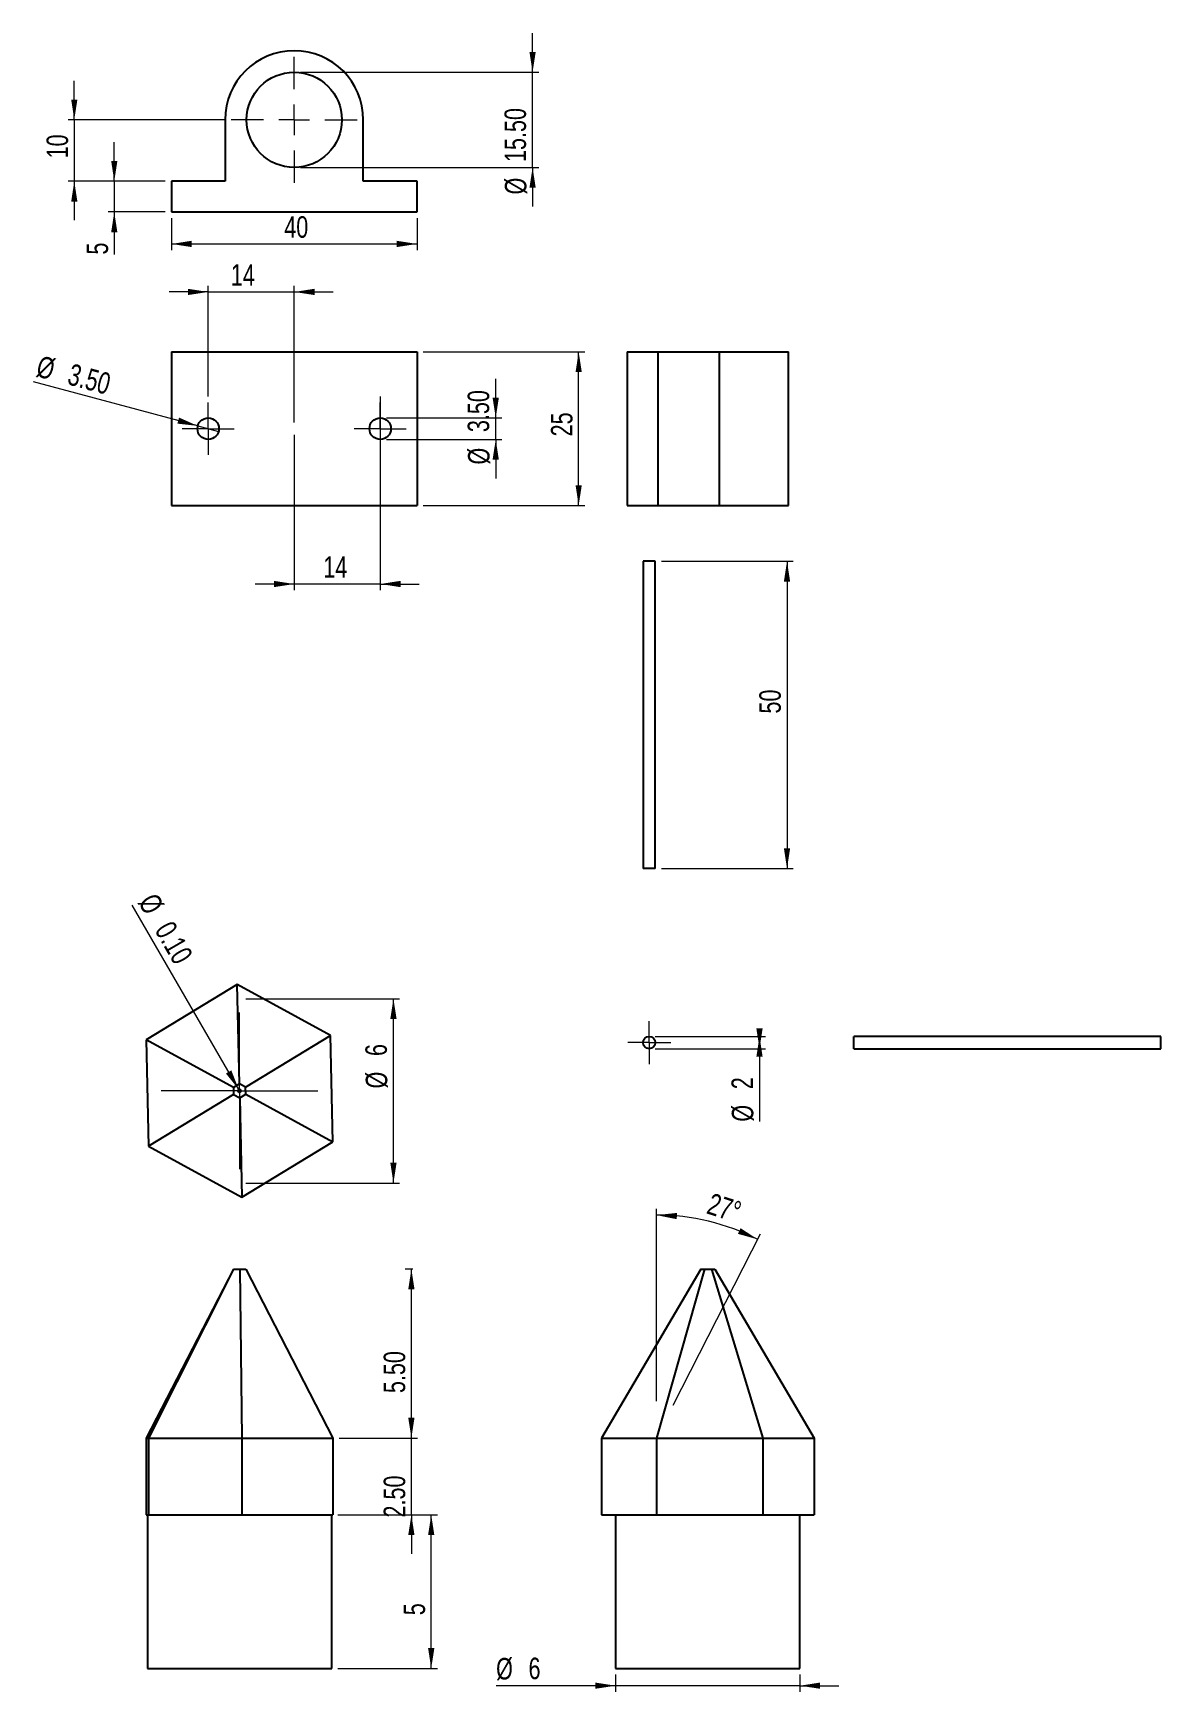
# Model space of a CAD drawing. Header units: millimetres. Extents: x 11 to 195, y 15 to 285.
import ezdxf

# ---------------------------------------------------------------- set-up
doc = ezdxf.new("R2010")
doc.units = ezdxf.units.MM
doc.styles.add('SLDTEXTSTYLE0', font='TXT', dxfattribs={"width": 0.75})
doc.dimstyles.new('SLDDIMSTYLE0', dxfattribs={"dimtxt": 3.5, "dimasz": 3.302, "dimexe": 0, "dimexo": 0.0625, "dimgap": 0.875, "dimtad": 1, "dimlfac": 0.2, "dimrnd": 1e-09, "dimzin": 12, "dimdsep": 46, "dimtxsty": 'SLDTEXTSTYLE0', "dimsah": 1, "dimcen": 0.09, "dimadec": 0, "dimazin": 3, "dimtfac": 1, "dimtofl": 0, "dimtmove": 0, "dimatfit": 3, "dimfxl": 0, "dimfrac": 2, "dimtolj": 1, "dimtzin": 12, "dimarcsym": 0})
doc.dimstyles.new('SLDDIMSTYLE1', dxfattribs={"dimtxt": 3.5, "dimasz": 3.302, "dimexe": 0, "dimexo": 0.0625, "dimgap": 0.875, "dimtad": 1, "dimlfac": 0.2, "dimrnd": 1e-09, "dimzin": 4, "dimdsep": 46, "dimtxsty": 'SLDTEXTSTYLE0', "dimsah": 1, "dimcen": 0.09, "dimadec": 0, "dimazin": 1, "dimtfac": 1, "dimtmove": 0, "dimatfit": 0, "dimfxl": 0, "dimfrac": 2, "dimtolj": 1, "dimtzin": 12, "dimarcsym": 0})
doc.dimstyles.new('SLDDIMSTYLE2', dxfattribs={"dimtxt": 3.5, "dimasz": 3.302, "dimexe": 0, "dimexo": 0.0625, "dimgap": 0.875, "dimtad": 1, "dimlfac": 0.2, "dimrnd": 1e-09, "dimzin": 4, "dimdsep": 46, "dimtxsty": 'SLDTEXTSTYLE0', "dimsah": 1, "dimcen": 0.09, "dimadec": 0, "dimazin": 1, "dimtfac": 1, "dimtofl": 0, "dimtmove": 0, "dimatfit": 3, "dimfxl": 0, "dimfrac": 2, "dimtolj": 1, "dimtzin": 12, "dimarcsym": 0})
doc.dimstyles.new('SLDDIMSTYLE3', dxfattribs={"dimtxt": 3.5, "dimasz": 3.302, "dimexe": 0, "dimexo": 0.0625, "dimgap": 0.875, "dimtad": 1, "dimlfac": 0.2, "dimrnd": 1e-09, "dimzin": 0, "dimdsep": 46, "dimtxsty": 'SLDTEXTSTYLE0', "dimblk1": 'NONE', "dimsah": 1, "dimcen": 0, "dimadec": 0, "dimazin": 0, "dimtfac": 1, "dimtmove": 0, "dimatfit": 3, "dimldrblk": 'NONE', "dimfxl": 0, "dimfrac": 2, "dimtolj": 1, "dimtzin": 12, "dimarcsym": 0})
doc.dimstyles.new('SLDDIMSTYLE4', dxfattribs={"dimtxt": 3.5, "dimasz": 3.302, "dimexe": 0, "dimexo": 0.0625, "dimgap": 0.875, "dimtad": 1, "dimlfac": 0.2, "dimrnd": 1e-09, "dimzin": 12, "dimdsep": 46, "dimtxsty": 'SLDTEXTSTYLE0', "dimsah": 1, "dimcen": 0.09, "dimadec": 0, "dimazin": 3, "dimtfac": 1, "dimtmove": 0, "dimatfit": 0, "dimfxl": 0, "dimfrac": 2, "dimtolj": 1, "dimtzin": 12, "dimarcsym": 0})
doc.dimstyles.new('SLDDIMSTYLE5', dxfattribs={"dimtxt": 3.5, "dimasz": 3.302, "dimexe": 0, "dimexo": 0.0625, "dimgap": 0.875, "dimtad": 1, "dimdec": 4, "dimlfac": 0.2, "dimzin": 12, "dimdsep": 46, "dimtxsty": 'SLDTEXTSTYLE0', "dimsah": 1, "dimcen": 0.09, "dimazin": 3, "dimtfac": 1, "dimtofl": 0, "dimtmove": 0, "dimatfit": 3, "dimfxl": 0, "dimfrac": 2, "dimtolj": 1, "dimtzin": 12, "dimarcsym": 0})
doc.dimstyles.new('SLDDIMSTYLE6', dxfattribs={"dimtxt": 3.5, "dimasz": 3.302, "dimexe": 0, "dimexo": 0.0625, "dimgap": 0.875, "dimtad": 1, "dimrnd": 1e-09, "dimzin": 12, "dimdsep": 46, "dimtxsty": 'SLDTEXTSTYLE0', "dimsah": 1, "dimcen": 0.09, "dimadec": 0, "dimazin": 3, "dimtfac": 1, "dimtofl": 0, "dimtmove": 0, "dimatfit": 3, "dimfxl": 0, "dimfrac": 2, "dimtolj": 1, "dimtzin": 12, "dimarcsym": 0})
doc.dimstyles.new('SLDDIMSTYLE7', dxfattribs={"dimtxt": 3.5, "dimasz": 3.302, "dimexe": 0, "dimexo": 0.0625, "dimgap": 0.875, "dimtad": 1, "dimrnd": 1e-09, "dimzin": 4, "dimdsep": 46, "dimtxsty": 'SLDTEXTSTYLE0', "dimsah": 1, "dimcen": 0.09, "dimadec": 0, "dimazin": 1, "dimtfac": 1, "dimtmove": 0, "dimatfit": 0, "dimfxl": 0, "dimfrac": 2, "dimtolj": 1, "dimtzin": 12, "dimarcsym": 0})
doc.dimstyles.new('SLDDIMSTYLE8', dxfattribs={"dimtxt": 3.5, "dimasz": 3.302, "dimexe": 0, "dimexo": 0.0625, "dimgap": 0.875, "dimtad": 1, "dimrnd": 1e-09, "dimzin": 4, "dimdsep": 46, "dimtxsty": 'SLDTEXTSTYLE0', "dimblk1": 'NONE', "dimsah": 1, "dimcen": 0, "dimadec": 0, "dimazin": 1, "dimtfac": 1, "dimtmove": 0, "dimatfit": 3, "dimldrblk": 'NONE', "dimfxl": 0, "dimfrac": 2, "dimtolj": 1, "dimtzin": 12, "dimarcsym": 0})
doc.dimstyles.new('SLDDIMSTYLE9', dxfattribs={"dimtxt": 3.5, "dimasz": 3.302, "dimexe": 0, "dimexo": 0.0625, "dimgap": 0.875, "dimtad": 1, "dimrnd": 1e-09, "dimzin": 12, "dimdsep": 46, "dimtxsty": 'SLDTEXTSTYLE0', "dimsah": 1, "dimcen": 0.09, "dimadec": 0, "dimazin": 3, "dimtfac": 1, "dimtmove": 0, "dimatfit": 0, "dimfxl": 0, "dimfrac": 2, "dimtolj": 1, "dimtzin": 12, "dimarcsym": 0})

# ---------------------------------------------------------------- blocks, each defined once
blk = doc.blocks.new('_D')
at = {"color": 7, "linetype": 'Continuous', "lineweight": 18}
for p, q in [((60.54, 44.05), (76.74, 44.05)), ((75.74, 19.05), (75.74, 44.05)), ((60.54, 19.05), (76.74, 19.05))]:
    blk.add_line(p, q, dxfattribs=at)
for points in [[(75.74, 44.05), (75.23, 40.75), (76.25, 40.75)], [(75.74, 19.05), (76.25, 22.35), (75.23, 22.35)]]:
    blk.add_solid(points, dxfattribs=at)
at = {"color": 7, "linetype": 'Continuous', "lineweight": 18, "insert": (71.23, 27.71), "char_height": 3.5, "attachment_point": 1, "rotation": 90, "style": 'SLDTEXTSTYLE0'}
blk.add_mtext('5', dxfattribs=at)
blk = doc.blocks.new('_D_1')
at = {"color": 7, "linetype": 'Continuous', "lineweight": 18}
for p, q in [((72.51, 56.55), (72.51, 62.9)), ((60.73, 56.55), (73.51, 56.55)), ((72.51, 44.05), (72.51, 56.55)), ((60.73, 44.05), (73.51, 44.05)), ((72.51, 44.05), (72.51, 37.7))]:
    blk.add_line(p, q, dxfattribs=at)
for points in [[(72.51, 56.55), (73.02, 59.85), (72, 59.85)], [(72.51, 44.05), (72, 40.75), (73.02, 40.75)]]:
    blk.add_solid(points, dxfattribs=at)
at = {"color": 7, "linetype": 'Continuous', "lineweight": 18, "insert": (68, 43.61), "char_height": 3.5, "attachment_point": 1, "rotation": 90, "style": 'SLDTEXTSTYLE0'}
blk.add_mtext('2.50', dxfattribs=at)
blk = doc.blocks.new('_D_2')
at = {"color": 7, "linetype": 'Continuous', "lineweight": 18}
for p, q in [((72.74, 84.05), (71.51, 84.05)), ((72.51, 56.55), (72.51, 84.05)), ((60.73, 56.55), (73.51, 56.55))]:
    blk.add_line(p, q, dxfattribs=at)
for points in [[(72.51, 84.05), (72, 80.75), (73.02, 80.75)], [(72.51, 56.55), (73.02, 59.85), (72, 59.85)]]:
    blk.add_solid(points, dxfattribs=at)
at = {"color": 7, "linetype": 'Continuous', "lineweight": 18, "insert": (68, 63.86), "char_height": 3.5, "attachment_point": 1, "rotation": 90, "style": 'SLDTEXTSTYLE0'}
blk.add_mtext('5.50', dxfattribs=at)
blk = doc.blocks.new('_D_3')
at = {"color": 7, "linetype": 'Continuous', "lineweight": 18}
for p, q in [((45.54, 128.04), (70.59, 128.04)), ((69.59, 98.04), (69.59, 128.04)), ((45.54, 98.04), (70.59, 98.04))]:
    blk.add_line(p, q, dxfattribs=at)
for points in [[(69.59, 128.04), (69.08, 124.74), (70.1, 124.74)], [(69.59, 98.04), (70.1, 101.34), (69.08, 101.34)]]:
    blk.add_solid(points, dxfattribs=at)
at = {"color": 7, "linetype": 'Continuous', "lineweight": 18, "char_height": 3.5, "attachment_point": 1, "rotation": 90, "style": 'SLDTEXTSTYLE0'}
for s, insert in [('6', (65.02, 118.71)), ('%%c', (65.08, 113.43))]:
    blk.add_mtext(s, dxfattribs=dict(at, insert=insert))
blk = doc.blocks.new('_D_4')
at = {"color": 7, "linetype": 'Continuous', "lineweight": 18}
for q in [(27.08, 143.28), (44.66, 112.83)]:
    blk.add_line((44.41, 113.26), q, dxfattribs=at)
blk.add_solid([(44.41, 113.26), (43.2, 116.37), (42.32, 115.86)], dxfattribs=at)
at = {"color": 7, "linetype": 'Continuous', "lineweight": 18, "char_height": 3.5, "attachment_point": 1, "rotation": 300, "style": 'SLDTEXTSTYLE0'}
for s, insert in [('%%c', (30.98, 145.52)), ('0.10', (33.66, 140.98))]:
    blk.add_mtext(s, dxfattribs=dict(at, insert=insert))
blk = doc.blocks.new('_NONE')
blk = doc.blocks.new('SW_CENTERMARKSYMBOL_0')
at = {"color": 0, "linetype": 'Continuous', "lineweight": 0}
for p, q in [((0, 12.5), (0, 12.75)), ((0, 0), (0, 12.5)), ((-12.5, 0), (-12.75, 0)), ((0, 0), (-12.5, 0)), ((0, 0), (0, -12.5)), ((0, 0), (12.5, 0)), ((12.5, 0), (12.75, 0)), ((0, -12.5), (0, -12.75))]:
    blk.add_line(p, q, dxfattribs=at)
blk = doc.blocks.new('_D_5')
at = {"color": 7, "linetype": 'Continuous', "lineweight": 18}
for p, q in [((105.75, 16.24), (86.3, 16.24)), ((105.75, 18.05), (105.75, 15.24)), ((135.75, 16.24), (105.75, 16.24)), ((135.75, 18.05), (135.75, 15.24)), ((135.75, 16.24), (142.1, 16.24))]:
    blk.add_line(p, q, dxfattribs=at)
for points in [[(105.75, 16.24), (102.45, 16.75), (102.45, 15.74)], [(135.75, 16.24), (139.05, 15.74), (139.05, 16.75)]]:
    blk.add_solid(points, dxfattribs=at)
at = {"color": 7, "linetype": 'Continuous', "lineweight": 18, "char_height": 3.5, "attachment_point": 1, "style": 'SLDTEXTSTYLE0'}
for s, insert in [('%%c', (86.3, 20.76)), ('6', (91.58, 20.81))]:
    blk.add_mtext(s, dxfattribs=dict(at, insert=insert))
blk = doc.blocks.new('_D_6')
at = {"color": 7, "linetype": 'Continuous', "lineweight": 18}
for p, q in [((112.43, 62.55), (112.43, 93.82)), ((115.15, 61.9), (129.35, 89.76))]:
    blk.add_line(p, q, dxfattribs=at)
blk.add_arc((112.43, 56.55), 36.27, 63.0009, 90, dxfattribs=at)
for points in [[(112.43, 92.82), (115.71, 92.16), (115.75, 93.18)], [(128.9, 88.87), (126.1, 90.69), (125.68, 89.77)]]:
    blk.add_solid(points, dxfattribs=at)
at = {"color": 7, "linetype": 'Continuous', "lineweight": 18, "insert": (121.45, 96.48), "char_height": 3.5, "attachment_point": 1, "rotation": 342.3427, "style": 'SLDTEXTSTYLE0'}
blk.add_mtext('27°', dxfattribs=at)
blk = doc.blocks.new('_D_7')
at = {"color": 7, "linetype": 'Continuous', "lineweight": 18}
for p, q in [((74.44, 233.3), (100.74, 233.3)), ((99.74, 208.3), (99.74, 233.3)), ((74.44, 208.3), (100.74, 208.3))]:
    blk.add_line(p, q, dxfattribs=at)
for points in [[(99.74, 233.3), (99.24, 230), (100.25, 230)], [(99.74, 208.3), (100.25, 211.6), (99.24, 211.6)]]:
    blk.add_solid(points, dxfattribs=at)
at = {"color": 7, "linetype": 'Continuous', "lineweight": 18, "insert": (95.23, 219.54), "char_height": 3.5, "attachment_point": 1, "rotation": 90, "style": 'SLDTEXTSTYLE0'}
blk.add_mtext('25', dxfattribs=at)
blk = doc.blocks.new('_D_8')
at = {"color": 7, "linetype": 'Continuous', "lineweight": 18}
for p, q in [((86.24, 222.55), (86.24, 228.9)), ((68.44, 222.55), (87.24, 222.55)), ((86.24, 219.05), (86.24, 222.55)), ((68.44, 219.05), (87.24, 219.05)), ((86.24, 219.05), (86.24, 212.7))]:
    blk.add_line(p, q, dxfattribs=at)
for points in [[(86.24, 222.55), (86.75, 225.85), (85.73, 225.85)], [(86.24, 219.05), (85.73, 215.75), (86.75, 215.75)]]:
    blk.add_solid(points, dxfattribs=at)
at = {"color": 7, "linetype": 'Continuous', "lineweight": 18, "char_height": 3.5, "attachment_point": 1, "rotation": 90, "style": 'SLDTEXTSTYLE0'}
for s, insert in [('3.50', (81.67, 220.24)), ('%%c', (81.73, 214.96))]:
    blk.add_mtext(s, dxfattribs=dict(at, insert=insert))
blk = doc.blocks.new('_D_9')
at = {"color": 7, "linetype": 'Continuous', "lineweight": 18}
for q in [(10.97, 228.43), (41.13, 220.35)]:
    blk.add_line((37.74, 221.25), q, dxfattribs=at)
blk.add_solid([(37.74, 221.25), (34.69, 222.6), (34.42, 221.62)], dxfattribs=at)
at = {"color": 7, "linetype": 'Continuous', "lineweight": 18, "char_height": 3.5, "attachment_point": 1, "rotation": 345, "style": 'SLDTEXTSTYLE0'}
for s, insert in [('%%c', (12.13, 232.76)), ('3.50', (17.24, 231.45))]:
    blk.add_mtext(s, dxfattribs=dict(at, insert=insert))
blk = doc.blocks.new('_D_10')
at = {"color": 7, "linetype": 'Continuous', "lineweight": 18}
for p, q in [((67.44, 226.05), (67.44, 194.52)), ((53.44, 219.8), (53.44, 194.52)), ((53.44, 195.52), (47.09, 195.52)), ((67.44, 195.52), (53.44, 195.52)), ((67.44, 195.52), (73.79, 195.52))]:
    blk.add_line(p, q, dxfattribs=at)
for points in [[(53.44, 195.52), (50.13, 196.03), (50.13, 195.01)], [(67.44, 195.52), (70.74, 195.01), (70.74, 196.03)]]:
    blk.add_solid(points, dxfattribs=at)
at = {"color": 7, "linetype": 'Continuous', "lineweight": 18, "insert": (58.17, 200.03), "char_height": 3.5, "attachment_point": 1, "style": 'SLDTEXTSTYLE0'}
blk.add_mtext('14', dxfattribs=at)
blk = doc.blocks.new('_D_11')
at = {"color": 7, "linetype": 'Continuous', "lineweight": 18}
for p, q in [((39.44, 243.05), (33.09, 243.05)), ((39.44, 226.05), (39.44, 244.05)), ((39.44, 243.05), (53.44, 243.05)), ((53.44, 221.8), (53.44, 244.05)), ((53.44, 243.05), (59.79, 243.05))]:
    blk.add_line(p, q, dxfattribs=at)
for points in [[(39.44, 243.05), (36.13, 243.56), (36.13, 242.54)], [(53.44, 243.05), (56.74, 242.54), (56.74, 243.56)]]:
    blk.add_solid(points, dxfattribs=at)
at = {"color": 7, "linetype": 'Continuous', "lineweight": 18, "insert": (43.12, 247.56), "char_height": 3.5, "attachment_point": 1, "style": 'SLDTEXTSTYLE0'}
blk.add_mtext('14', dxfattribs=at)
blk = doc.blocks.new('SW_CENTERMARKSYMBOL_1')
at = {"color": 0, "linetype": 'Continuous', "lineweight": 0}
for p, q in [((0, 2.5), (0, 4.25)), ((-2.5, 0), (-4.25, 0)), ((0, 0), (-2.5, 0)), ((0, 0), (0, 2.5)), ((0, 0), (0, -2.5)), ((0, 0), (2.5, 0)), ((2.5, 0), (4.25, 0)), ((0, -2.5), (0, -4.25))]:
    blk.add_line(p, q, dxfattribs=at)
blk = doc.blocks.new('SW_CENTERMARKSYMBOL_2')
at = {"color": 0, "linetype": 'Continuous', "lineweight": 0}
for p, q in [((0, 2.5), (0, 4.25)), ((-2.5, 0), (-4.25, 0)), ((0, 0), (-2.5, 0)), ((0, 0), (0, 2.5)), ((0, 0), (0, -2.5)), ((0, 0), (2.5, 0)), ((2.5, 0), (4.25, 0)), ((0, -2.5), (0, -4.25))]:
    blk.add_line(p, q, dxfattribs=at)
blk = doc.blocks.new('_D_12')
at = {"color": 7, "linetype": 'Continuous', "lineweight": 18}
for p, q in [((24.14, 261.06), (24.14, 267.41)), ((32.44, 261.06), (23.14, 261.06)), ((24.14, 261.06), (24.14, 256.06)), ((32.44, 256.06), (23.14, 256.06)), ((24.14, 256.06), (24.14, 249.13))]:
    blk.add_line(p, q, dxfattribs=at)
for points in [[(24.14, 261.06), (24.65, 264.36), (23.64, 264.36)], [(24.14, 256.06), (23.64, 252.76), (24.65, 252.76)]]:
    blk.add_solid(points, dxfattribs=at)
at = {"color": 7, "linetype": 'Continuous', "lineweight": 18, "insert": (19.63, 249.13), "char_height": 3.5, "attachment_point": 1, "rotation": 90, "style": 'SLDTEXTSTYLE0'}
blk.add_mtext('5', dxfattribs=at)
blk = doc.blocks.new('_D_13')
at = {"color": 7, "linetype": 'Continuous', "lineweight": 18}
for p, q in [((33.44, 255.06), (33.44, 249.86)), ((73.44, 255.06), (73.44, 249.86)), ((33.44, 250.86), (73.44, 250.86))]:
    blk.add_line(p, q, dxfattribs=at)
for points in [[(33.44, 250.86), (36.74, 250.35), (36.74, 251.37)], [(73.44, 250.86), (70.13, 251.37), (70.13, 250.35)]]:
    blk.add_solid(points, dxfattribs=at)
at = {"color": 7, "linetype": 'Continuous', "lineweight": 18, "insert": (51.82, 255.37), "char_height": 3.5, "attachment_point": 1, "style": 'SLDTEXTSTYLE0'}
blk.add_mtext('40', dxfattribs=at)
blk = doc.blocks.new('_D_14')
at = {"color": 7, "linetype": 'Continuous', "lineweight": 18}
for p, q in [((92.24, 278.81), (92.24, 285.16)), ((54.44, 278.81), (93.24, 278.81)), ((92.24, 263.31), (92.24, 278.81)), ((54.44, 263.31), (93.24, 263.31)), ((92.24, 263.31), (92.24, 256.96))]:
    blk.add_line(p, q, dxfattribs=at)
for points in [[(92.24, 278.81), (92.75, 282.11), (91.73, 282.11)], [(92.24, 263.31), (91.73, 260.01), (92.75, 260.01)]]:
    blk.add_solid(points, dxfattribs=at)
at = {"color": 7, "linetype": 'Continuous', "lineweight": 18, "char_height": 3.5, "attachment_point": 1, "rotation": 90, "style": 'SLDTEXTSTYLE0'}
for s, insert in [('15.50', (87.67, 264.19)), ('%%c', (87.73, 258.91))]:
    blk.add_mtext(s, dxfattribs=dict(at, insert=insert))
blk = doc.blocks.new('_D_15')
at = {"color": 7, "linetype": 'Continuous', "lineweight": 18}
for p, q in [((17.63, 271.06), (17.63, 277.41)), ((42.19, 271.06), (16.63, 271.06)), ((17.63, 271.06), (17.63, 261.06)), ((32.44, 261.06), (16.63, 261.06)), ((17.63, 261.06), (17.63, 254.71))]:
    blk.add_line(p, q, dxfattribs=at)
for points in [[(17.63, 271.06), (18.14, 274.36), (17.13, 274.36)], [(17.63, 261.06), (17.13, 257.76), (18.14, 257.76)]]:
    blk.add_solid(points, dxfattribs=at)
at = {"color": 7, "linetype": 'Continuous', "lineweight": 18, "insert": (13.12, 264.78), "char_height": 3.5, "attachment_point": 1, "rotation": 90, "style": 'SLDTEXTSTYLE0'}
blk.add_mtext('10', dxfattribs=at)
blk = doc.blocks.new('SW_CENTERMARKSYMBOL_3')
at = {"color": 0, "linetype": 'Continuous', "lineweight": 0}
for p, q in [((0, 5), (0, 10.25)), ((-5, 0), (-10.25, 0)), ((0, 0), (-2.5, 0)), ((0, 0), (0, 2.5)), ((0, 0), (0, -2.5)), ((0, 0), (2.5, 0)), ((5, 0), (10.25, 0)), ((0, -5), (0, -10.25))]:
    blk.add_line(p, q, dxfattribs=at)
blk = doc.blocks.new('_D_16')
at = {"color": 7, "linetype": 'Continuous', "lineweight": 18}
for p, q in [((112.22, 121.89), (130.18, 121.89)), ((129.18, 119.89), (129.18, 121.89)), ((112.22, 119.89), (130.18, 119.89)), ((129.18, 119.89), (129.18, 108.03))]:
    blk.add_line(p, q, dxfattribs=at)
for points in [[(129.18, 119.89), (129.69, 123.19), (128.67, 123.19)], [(129.18, 121.89), (128.67, 118.59), (129.69, 118.59)]]:
    blk.add_solid(points, dxfattribs=at)
at = {"color": 7, "linetype": 'Continuous', "lineweight": 18, "char_height": 3.5, "attachment_point": 1, "rotation": 90, "style": 'SLDTEXTSTYLE0'}
for s, insert in [('2', (124.62, 113.31)), ('%%c', (124.67, 108.03))]:
    blk.add_mtext(s, dxfattribs=dict(at, insert=insert))
blk = doc.blocks.new('SW_CENTERMARKSYMBOL_4')
at = {"color": 0, "linetype": 'Continuous', "lineweight": 0}
for p, q in [((0, 2.5), (0, 3.5)), ((-2.5, 0), (-3.5, 0)), ((0, 0), (-2.5, 0)), ((0, 0), (0, 2.5)), ((0, 0), (0, -2.5)), ((0, 0), (2.5, 0)), ((2.5, 0), (3.5, 0)), ((0, -2.5), (0, -3.5))]:
    blk.add_line(p, q, dxfattribs=at)
blk = doc.blocks.new('_D_17')
at = {"color": 7, "linetype": 'Continuous', "lineweight": 18}
for p, q in [((113.22, 199.22), (134.66, 199.22)), ((133.66, 199.22), (133.66, 149.22)), ((113.22, 149.22), (134.66, 149.22))]:
    blk.add_line(p, q, dxfattribs=at)
for points in [[(133.66, 199.22), (133.15, 195.92), (134.17, 195.92)], [(133.66, 149.22), (134.17, 152.52), (133.15, 152.52)]]:
    blk.add_solid(points, dxfattribs=at)
at = {"color": 7, "linetype": 'Continuous', "lineweight": 18, "insert": (129.15, 174.44), "char_height": 3.5, "attachment_point": 1, "rotation": 90, "style": 'SLDTEXTSTYLE0'}
blk.add_mtext('50', dxfattribs=at)

msp = doc.modelspace()

# ---------------------------------------------------------------- linework, layer by layer
at = {"color": 7, "linetype": 'Continuous', "lineweight": 25}
for p, q in [((42.18534, 271.05801), (42.18534, 261.05801)), ((64.68534, 261.05801), (64.68534, 271.05801)), ((42.18534, 261.05801), (33.43534, 261.05801)), ((33.43534, 261.05801), (33.43534, 256.05801)), ((73.43534, 261.05801), (64.68534, 261.05801)), ((73.43534, 256.05801), (73.43534, 261.05801)), ((33.43534, 256.05801), (73.43534, 256.05801)), ((33.43534, 233.29891), (33.43534, 208.29891)), ((33.43534, 233.29891), (73.43534, 233.29891)), ((73.43534, 233.29891), (73.43534, 208.29891)), ((107.625, 233.29891), (107.625, 208.29891)), ((107.625, 233.29891), (112.625, 233.29891)), ((112.625, 233.29891), (112.625, 208.29891)), ((112.625, 233.29891), (122.625, 233.29891)), ((122.625, 233.29891), (122.625, 208.29891)), ((122.625, 233.29891), (133.875, 233.29891)), ((133.875, 208.29891), (133.875, 233.29891)), ((33.43534, 208.29891), (73.43534, 208.29891)), ((107.625, 208.29891), (112.625, 208.29891)), ((112.625, 208.29891), (122.625, 208.29891)), ((122.625, 208.29891), (133.875, 208.29891)), ((110.21944, 199.22126), (110.21944, 149.22126)), ((112.21944, 199.22126), (110.21944, 199.22126)), ((112.21944, 149.22126), (112.21944, 199.22126)), ((112.21944, 149.22126), (110.21944, 149.22126)), ((44.14661, 130.35862), (29.34602, 121.36182)), ((44.51201, 114.18314), (44.14661, 130.35862)), ((59.33837, 122.03932), (44.14661, 130.35862)), ((45.51269, 113.63514), (59.33837, 122.03932)), ((59.72952, 104.72323), (59.33837, 122.03932)), ((194.51511, 121.88803), (144.51511, 121.88803)), ((144.51511, 120.88803), (144.51511, 121.88803)), ((194.51511, 120.88803), (194.51511, 121.88803)), ((43.53709, 113.59052), (29.34602, 121.36182)), ((29.34602, 121.36182), (29.73718, 104.04573)), ((144.51511, 119.88803), (144.51511, 120.88803)), ((144.51511, 119.88803), (194.51511, 119.88803)), ((194.51511, 119.88803), (194.51511, 120.88803)), ((44.51201, 114.18314), (43.53709, 113.59052)), ((43.53709, 113.59052), (43.56286, 112.44991)), ((45.51269, 113.63514), (44.51201, 114.18314)), ((45.53845, 112.49453), (45.51269, 113.63514)), ((43.56286, 112.44991), (29.73718, 104.04573)), ((43.56286, 112.44991), (44.56354, 111.90191)), ((44.56354, 111.90191), (45.53845, 112.49453)), ((44.56354, 111.90191), (44.92893, 95.72643)), ((45.53845, 112.49453), (59.72952, 104.72323)), ((29.73718, 104.04573), (44.92893, 95.72643)), ((44.92893, 95.72643), (59.72952, 104.72323)), ((43.53709, 84.04951), (29.34602, 56.54951)), ((43.56286, 84.04951), (29.73718, 56.54951)), ((43.53709, 84.04951), (43.56286, 84.04951)), ((43.56286, 84.04951), (44.56354, 84.04951)), ((44.56354, 84.04951), (44.92893, 56.54951)), ((44.56354, 84.04951), (45.53845, 84.04951)), ((45.53845, 84.04951), (59.72952, 56.54951)), ((119.60939, 84.04951), (103.43391, 56.54951)), ((120.20201, 84.04951), (112.43071, 56.54951)), ((119.60939, 84.04951), (120.20201, 84.04951)), ((120.20201, 84.04951), (121.34262, 84.04951)), ((121.34262, 84.04951), (129.7468, 56.54951)), ((121.34262, 84.04951), (121.89061, 84.04951)), ((121.89061, 84.04951), (138.06609, 56.54951)), ((29.34602, 56.54951), (29.34602, 44.04951)), ((29.34602, 56.54951), (29.73718, 56.54951)), ((29.73718, 56.54951), (44.92893, 56.54951)), ((29.73718, 56.54951), (29.73718, 44.04951)), ((44.92893, 56.54951), (59.72952, 56.54951)), ((44.92893, 56.54951), (44.92893, 44.04951)), ((59.72952, 56.54951), (59.72952, 44.04951)), ((103.43391, 56.54951), (112.43071, 56.54951)), ((103.43391, 56.54951), (103.43391, 44.04951)), ((112.43071, 56.54951), (112.43071, 44.04951)), ((112.43071, 56.54951), (129.7468, 56.54951)), ((129.7468, 56.54951), (129.7468, 44.04951)), ((129.7468, 56.54951), (138.06609, 56.54951)), ((138.06609, 56.54951), (138.06609, 44.04951)), ((29.34602, 44.04951), (29.5416, 44.04951)), ((29.53777, 44.04951), (29.53777, 19.04951)), ((29.5416, 44.04951), (29.73718, 44.04951)), ((29.73718, 44.04951), (37.33305, 44.04951)), ((37.33305, 44.04951), (44.92893, 44.04951)), ((44.92893, 44.04951), (52.32923, 44.04951)), ((52.32923, 44.04951), (59.72952, 44.04951)), ((59.53777, 19.04951), (59.53777, 44.04951)), ((103.43391, 44.04951), (107.93231, 44.04951)), ((105.75, 44.04951), (105.75, 19.04951)), ((107.93231, 44.04951), (112.43071, 44.04951)), ((112.43071, 44.04951), (121.08875, 44.04951)), ((121.08875, 44.04951), (129.7468, 44.04951)), ((129.7468, 44.04951), (133.90644, 44.04951)), ((133.90644, 44.04951), (138.06609, 44.04951)), ((135.75, 19.04951), (135.75, 44.04951)), ((29.53777, 19.04951), (44.53777, 19.04951)), ((44.53777, 19.04951), (59.53777, 19.04951)), ((105.75, 19.04951), (135.75, 19.04951))]:
    msp.add_line(p, q, dxfattribs=at)
for centre, radius in [((53.43534, 271.05801), 7.75), ((39.43534, 220.79891), 1.75), ((67.43534, 220.79891), 1.75), ((111.21944, 120.88803), 1), ((44.53777, 113.04253), 0.25)]:
    msp.add_circle(centre, radius, dxfattribs=at)
msp.add_arc((53.43534, 271.05801), 11.25, 0, 180, dxfattribs=at)

# ---------------------------------------------------------------- block references
at = {"color": 7, "linetype": 'Continuous', "lineweight": 0}
for name, p in [('SW_CENTERMARKSYMBOL_3', (53.43534, 271.05801)), ('SW_CENTERMARKSYMBOL_1', (39.43534, 220.79891)), ('SW_CENTERMARKSYMBOL_2', (67.43534, 220.79891)), ('SW_CENTERMARKSYMBOL_0', (44.53777, 113.04253)), ('SW_CENTERMARKSYMBOL_4', (111.21944, 120.88803))]:
    msp.add_blockref(name, p, dxfattribs=at)

# ---------------------------------------------------------------- dimensions: what is measured, and where the dimension line sits
at = {"color": 7, "linetype": 'Continuous', "lineweight": 18}
for base, p1, p2, angle, dimstyle, picture, middle in [((89.43534, 278.80801), (53.43534, 263.30801), (53.43534, 278.80801), 90, 'SLDDIMSTYLE7', '_D_14', (89.43534, 267.36986)), ((83.43534, 222.54891), (67.43534, 219.04891), (67.43534, 222.54891), 90, 'SLDDIMSTYLE7', '_D_8', (83.43534, 222.12297)), ((66.78524, 128.04253), (44.53777, 98.04253), (44.53777, 128.04253), 90, 'SLDDIMSTYLE0', '_D_3', (66.78524, 117.36399)), ((126.37805, 121.88803), (111.21944, 119.88803), (111.21944, 121.88803), 90, 'SLDDIMSTYLE6', '_D_16', (126.37805, 111.96606)), ((105.75, 19.04951), (135.75, 19.04951), (105.75, 19.04951), 0, 'SLDDIMSTYLE4', '_D_5', (90.23173, 19.04951))]:
    dim = msp.add_linear_dim(base=base, p1=p1, p2=p2, angle=angle, text='%%c<>', dimstyle=dimstyle, dxfattribs=at)
    dim.commit()
    dim.dimension.update_dxf_attribs({"geometry": picture, "text_midpoint": middle, "dimtype": 160})
for base, p1, p2, dimstyle, picture, middle in [((14.85549, 261.05801), (53.43534, 271.05801), (33.43534, 261.05801), 'SLDDIMSTYLE9', '_D_15', (14.85549, 267.36986)), ((21.36529, 256.05801), (33.43534, 261.05801), (33.43534, 256.05801), 'SLDDIMSTYLE9', '_D_12', (21.36529, 250.42417)), ((96.96541, 233.29891), (73.43534, 208.29891), (73.43534, 233.29891), 'SLDDIMSTYLE6', '_D_7', (96.96541, 222.12297)), ((130.88051, 149.22126), (112.21944, 199.22126), (112.21944, 149.22126), 'SLDDIMSTYLE6', '_D_17', (130.88051, 177.02225)), ((69.72952, 84.04951), (59.72952, 56.54951), (73.74147, 84.04951), 'SLDDIMSTYLE2', '_D_2', (69.72952, 68.38975)), ((69.72952, 56.54951), (59.72952, 44.04951), (59.72952, 56.54951), 'SLDDIMSTYLE1', '_D_1', (69.72952, 48.13511)), ((72.96176, 44.04951), (59.53777, 19.04951), (59.53777, 44.04951), 'SLDDIMSTYLE0', '_D', (72.96176, 29.00316))]:
    dim = msp.add_linear_dim(base=base, p1=p1, p2=p2, angle=90, dimstyle=dimstyle, dxfattribs=at)
    dim.commit()
    dim.dimension.update_dxf_attribs({"geometry": picture, "text_midpoint": middle, "dimtype": 160})
for base, p1, p2, dimstyle, picture, middle in [((73.43534, 253.63865), (33.43534, 256.05801), (73.43534, 256.05801), 'SLDDIMSTYLE6', '_D_13', (54.40622, 253.63865)), ((53.43534, 245.82963), (39.43534, 220.79891), (53.43534, 220.79891), 'SLDDIMSTYLE9', '_D_11', (45.70942, 245.82963)), ((53.43534, 198.29891), (67.43534, 220.79891), (53.43534, 220.79891), 'SLDDIMSTYLE9', '_D_10', (60.75662, 198.29891))]:
    dim = msp.add_linear_dim(base=base, p1=p1, p2=p2, dimstyle=dimstyle, dxfattribs=at)
    dim.commit()
    dim.dimension.update_dxf_attribs({"geometry": picture, "text_midpoint": middle, "dimtype": 160})
for p1, p2, dimstyle, picture, middle in [((41.12571, 220.34598), (37.74497, 221.25184), 'SLDDIMSTYLE8', '_D_9', (17.71928, 226.61773)), ((44.66277, 112.82602), (44.41277, 113.25903), 'SLDDIMSTYLE3', '_D_4', (30.59507, 137.19202))]:
    dim = msp.add_diameter_dim_2p(p1=p1, p2=p2, dimstyle=dimstyle, dxfattribs=at)
    dim.commit()
    dim.dimension.update_dxf_attribs({"geometry": picture, "text_midpoint": middle, "dimtype": 163})
dim = msp.add_angular_dim_2l(base=(120.89711, 91.81586), line1=((112.43071, 61.54951), (112.43071, 56.54951)), line2=((114.70058, 61.00458), (112.43071, 56.54951)), dimstyle='SLDDIMSTYLE5', dxfattribs=at)
dim.commit()
dim.dimension.update_dxf_attribs({"geometry": '_D_6', "text_midpoint": (123.43172, 91.10922), "dimtype": 162})

doc.saveas('drawing.dxf')
